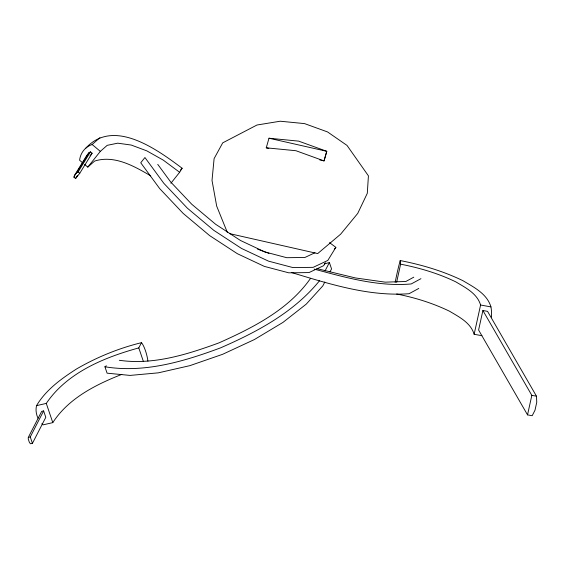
<?xml version="1.0" encoding="UTF-8"?>
<svg xmlns="http://www.w3.org/2000/svg" width="565" height="565" viewBox="0 0 565 565"><rect width="100%" height="100%" fill="white"/><g stroke="black" fill="none" stroke-linecap="round" stroke-linejoin="round"><path stroke-width="0.85" d="M28.314 437.374L28.25 439.033L29.387 442.388L30.489 443.779L32.431 443.341L45.793 417.33L43.625 410.925L41.683 411.369L28.314 437.374L30.256 436.936L43.625 410.925M396.63 282.253L400.613 264.173L400.211 260.557C421.836 264.794 443.101 271.045 462.961 280.706C473.894 287.239 487.051 293.751 490.957 306.901A43.251 40.842 -8.9 0 1 491.395 317.127M481.91 335.695L474.141 334.282L480.589 305.015C477.15 293.426 465.553 287.684 455.92 281.928C438.419 273.418 419.675 267.909 400.613 264.173M482.898 310.51L478.597 330.017L527.533 414.872L532.188 415.72L534.999 410.218L536.75 402.266L536.489 396.206L487.553 311.35L482.898 310.51L531.835 395.366L527.533 414.872M268.806 148.397L266.256 147.818L268.989 138.22L298.687 141.137L326.775 151.307L324.042 160.905L319.797 159.944M73.937 177.17L74.446 175.51L86.784 155.439L88.98 152.691L90.464 151.851L92.095 153.221L79.757 173.293L75.569 178.533L73.937 177.17L74.855 175.68M86.276 157.091L86.784 155.439M143.326 361.275L138.792 347.906L141.49 342.658C118.742 348.252 96.947 357.151 76.678 368.881C61.338 378.712 46.026 389.702 36.527 405.642A19.937 17.896 38.3 0 0 38.046 418.255M310.573 278.333C288.75 309.627 252.986 327.679 218.945 342.884C187.305 354.453 153.383 365.209 119.328 360.286M325.023 270.988L329.381 262.506L324.366 263.947M324.811 282.027L322.834 285.883L306.23 304.147L282.888 322.453L254.384 339.551L222.674 354.283L189.911 365.64L158.327 372.844L130.084 375.414L107.089 373.175L104.921 366.77L106.361 365.781M329.967 271.998L331.556 268.912L329.381 262.506M76.226 173.448L88.98 152.691M74.446 175.51L76.642 172.763L78.125 171.93L90.464 151.851M75.569 178.533L77.398 175.56M170.905 183.23L179.635 172.297L182.128 168.243C157.36 149.668 113.819 117.725 85.915 148.037M325.412 262.767L323.618 265.684L308.984 272.584L288.757 272.824L264.328 266.383L237.357 253.699L209.672 235.633L183.173 213.415L159.662 188.569L140.742 162.776L144.93 157.536L163.85 183.328L187.361 208.174L213.86 230.386L241.538 248.452L268.509 261.143L292.945 267.584L313.165 267.344L327.806 260.444L335.857 247.343L329.522 242.632M36.527 405.642L46.288 403.41C67.129 372.568 104.137 357.454 138.792 347.906M41.852 423.708A19.937 17.896 38.3 0 0 43.046 424.859L52.806 422.627C68.464 398.339 95.683 384.666 121.807 374.376M90.005 155.841L92.095 153.221M84.637 164.464L87.787 167.106L100.337 151.378L107.195 145.339L117.732 143.178L131.221 145.05L146.752 150.834L163.271 160.121L179.635 172.297M334.289 249.306L335.857 247.343M319.472 280.784C293.899 312.325 257.124 331.909 220.505 347.878C183.844 361.515 144.35 373.281 104.921 366.77M82.744 162.875L79.594 160.241A19.937 19.033 54.8 0 1 92.151 144.513L99.927 137.655M87.787 167.106L94.638 161.06C114.42 154.824 134.117 166.138 150.714 175.849M413.785 277.175L405.84 281.49L385.196 282.154L355.42 277.945L316.894 268.629M420.932 278.679L411.214 283.955C378.211 286.822 345.731 277.556 314.161 269.102M418.785 288.433L409.067 293.715C368.973 296.646 329.776 284.047 291.822 272.627M314.966 252.732L304.902 257.478L286.716 257.697L264.752 251.898L240.492 240.492L215.604 224.249L191.782 204.276L170.644 181.937L157.755 164.366M266.256 147.818L295.954 150.728L324.042 160.905L326.775 151.307L268.989 138.22M480.589 305.015L490.957 306.901M531.835 395.366L536.489 396.206M229.362 233.571L317.692 253.579L340.624 234.193L357.716 213.429L367.292 193.322L368.422 175.842L347.009 145.41L327.559 131.942L304.542 123.601L280.219 121.221L256.962 125.02L222.723 142.846L214.1 158.624L212.016 180.433L216.685 206.119L227.321 232.392M396.665 294.012C414.894 297.564 432.726 303.115 449.472 311.195C459.098 316.951 470.702 322.7 474.141 334.282M257.555 249.158L268.954 253.353M92.151 144.513L100.337 151.378M78.125 171.93L79.757 173.293M46.288 403.41L52.806 422.627M30.256 436.936L32.431 443.341M395.154 282.408A41.04 4.082 -79.4 0 1 400.211 260.557M141.49 342.658A14.415 3.588 75.2 0 1 147.917 361.113M180.327 170.333A14.415 0.487 -52 0 1 182.128 168.243"/></g></svg>
